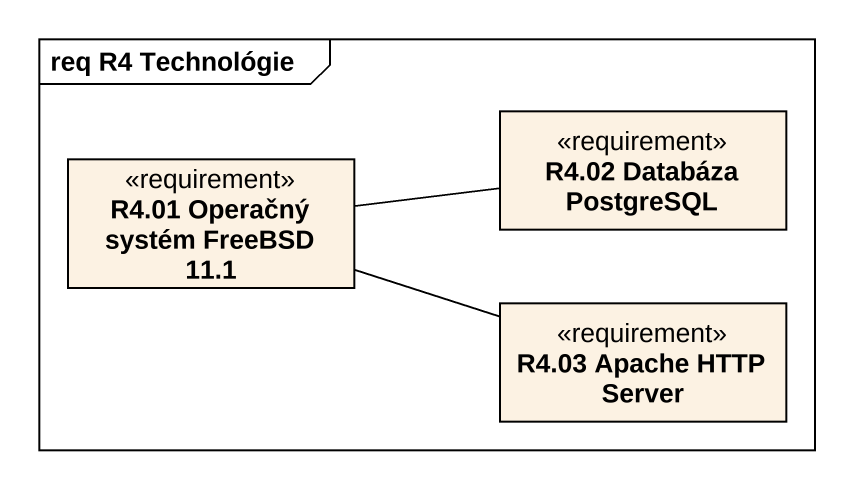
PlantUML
@startuml
mainframe req R4 Technológie
hide circle
hide empty members
class "R4.01 Operačný systém FreeBSD 11.1" as R4_01_Operačný_systém <<requirement>>
class "R4.02 Databáza PostgreSQL" as R4_02_Databáza_PostgreSQL <<requirement>>
class "R4.03 Apache HTTP Server" as R4_03_Apache_HTTP_Server <<requirement>>
R4_01_Operačný_systém -right- R4_02_Databáza_PostgreSQL
R4_01_Operačný_systém -right- R4_03_Apache_HTTP_Server
@enduml
